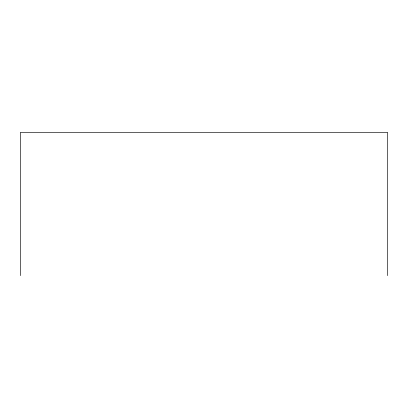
<?xml version="1.0" encoding="UTF-8"?>
<svg xmlns="http://www.w3.org/2000/svg" width="408" height="408" viewBox="0 0 408 408"><rect width="100%" height="100%" fill="white"/><g stroke="black" fill="none" stroke-linecap="round" stroke-linejoin="round"><path stroke-width="0.61" d="M387.6 275.619L387.6 132.381L20.4 132.381L20.4 275.619"/></g></svg>
